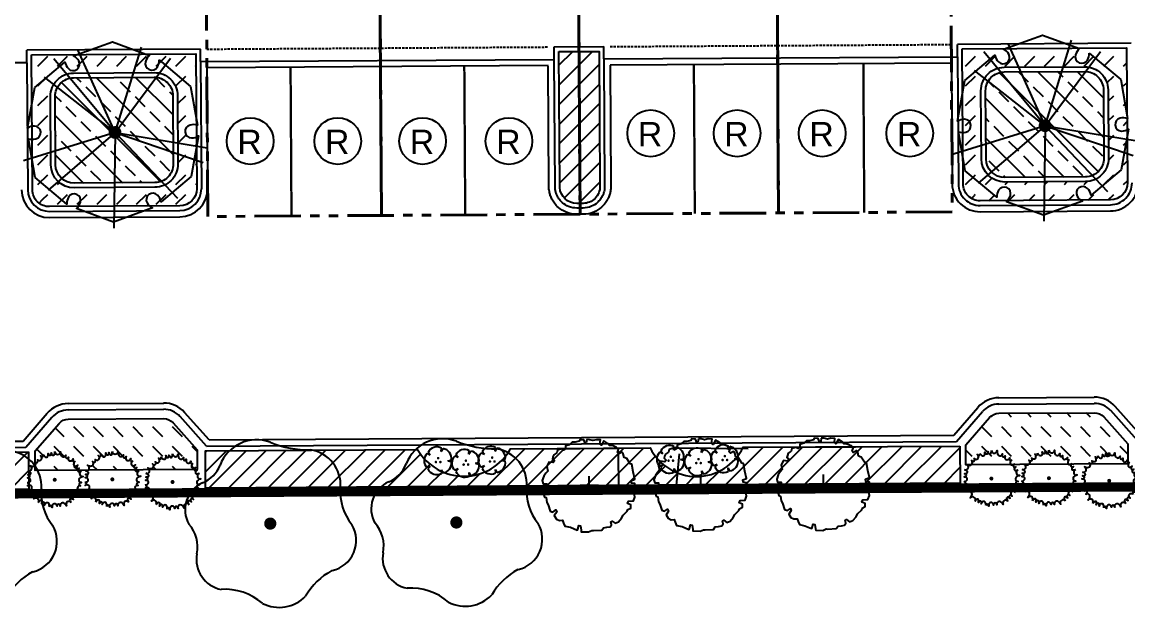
# Model space of a CAD drawing. Header units: feet. Extents: x 919634 to 928945, y 707022 to 708026.
# Drawn here: x 920346.2 to 920465.1, y 707040.6 to 707104 of the extents above; entities that cross this region are included whole.
import ezdxf
from ezdxf.enums import TextEntityAlignment as Align

# ---------------------------------------------------------------- set-up
doc = ezdxf.new("R2010")
doc.units = ezdxf.units.FT
doc.header["$LTSCALE"] = 20
doc.header["$MEASUREMENT"] = 0
for name, pattern in [('PHANTOM2', [1.25, 0.625, -0.125, 0.125, -0.125, 0.125, -0.125]), ('Site Plan$0$HIDDEN2', [0.1875, 0.125, -0.0625]), ('Site Plan$0$PHANTOM2', [1.25, 0.625, -0.125, 0.125, -0.125, 0.125, -0.125])]:
    doc.linetypes.add(name, pattern=pattern)
doc.layers.add('-u-site-propline', color=7, linetype='PHANTOM2', true_color=0xd10000)
for name, color, linetype in [('-u-site-root barrier', 7, 'ZIGZAG'), ('-u-site-xref', 7, 'Continuous'), ('L-002', 15, 'Continuous'), ('LK-SHRB-035M', 4, 'Continuous'), ('LK-SHRB-TRNK', 3, 'Continuous'), ('LK-TREE-013M', 6, 'Continuous'), ('LK-TREE-025M', 2, 'Continuous'), ('LK-TREE-035M', 123, 'Continuous'), ('LK-TREE-050M', 2, 'Continuous'), ('LK-TREE-TRNK', 32, 'Continuous'), ('LP-PATT-GRND', 251, 'Continuous'), ('LP-PATT-SHAR', 4, 'Continuous'), ('LP-SHAR-BRDR-CONT', 123, 'Continuous'), ('LP-SHRB', 7, 'Continuous'), ('LP-TREE', 15, 'Continuous'), ('Site Plan$0$-u-site-parking_overhang', 252, 'Site Plan$0$HIDDEN2'), ('Site Plan$0$SP-PARKING DESIGNATION', 254, 'Continuous')]:
    doc.layers.add(name, color=color, linetype=linetype)
for name, color, linetype, lineweight in [('Site Plan$0$SP-CURB', 3, 'Continuous', 25), ('Site Plan$0$SP-LOT LINES', 252, 'Site Plan$0$PHANTOM2', 40), ('Site Plan$0$SP-PARKING-STRIPE', 252, 'Continuous', 25), ('Site Plan$0$SP-SIDEWALK', 2, 'Continuous', 25)]:
    doc.layers.add(name, color=color, linetype=linetype, lineweight=lineweight)
doc.layers.get('-u-site-xref').off()
doc.styles.add('Site Plan$0$ARIAL', font='arial.ttf')
doc.linetypes.add('ZIGZAG', pattern='A,0.0001,-0.2,[131,ltypeshp.shx,S=0.2,R=0,X=-0.2,Y=0],-0.4,[131,ltypeshp.shx,S=0.2,R=180,X=0.2,Y=0],-0.2', length=0.8001)
pattern_1 = [(135, (920825.9097, 707057.3282), (-2.1213203, 2e-16), [1.5, -1.5])]
pattern_2 = [(45, (920114.4667, 707052.4105), (-1.06066, 1.06066), [])]
pattern_3 = [(45, (920725.5137, 707086.552), (0, 2.1213203), [1.5, -1.5])]
pattern_4 = [(135, (920728.042, 707089.0687), (-2.12132, -2.12132), []), (135, (920728.042, 707091.19), (-2.12132, -2.12132), [1.5, -0.75])]

# ---------------------------------------------------------------- blocks, each defined once
blk = doc.blocks.new('Site Plan')
at = {"layer": 'Site Plan$0$-u-site-parking_overhang', "ltscale": 0.1, "extrusion": (1.16656e-06, -0.0001861, 1)}
for p, q in [((920366.07, 707101.11, 0.01), (920402.74, 707101.34, 0.01)), ((920409.41, 707101.38, 0.01), (920446.07, 707101.61, 0.01))]:
    blk.add_line(p, q, dxfattribs=at)
at = {"layer": 'Site Plan$0$SP-CURB'}
for p, q in [((920346.75, 707099.65), (920308.75, 707099.42)), ((920346.75, 707099.65), (920346.84, 707085.99)), ((920365.41, 707099.77), (920403.42, 707100.01)), ((920365.41, 707099.77), (920365.5, 707086.1)), ((920408.75, 707100.05), (920446.75, 707100.28)), ((920446.09, 707099.61), (920409.42, 707099.38)), ((920446.09, 707099.61), (920446.17, 707086.61)), ((920446.75, 707100.28), (920446.84, 707086.61)), ((920402.75, 707099.34), (920366.09, 707099.11)), ((920366.09, 707099.11), (920366.17, 707086.11)), ((920449.18, 707084.3), (920463.18, 707084.39)), ((920349.18, 707083.67), (920363.18, 707083.76)), ((920349.19, 707083), (920363.19, 707083.09)), ((920449.19, 707083.63), (920463.19, 707083.72)), ((920351.18, 707063.01), (920361.45, 707063.08)), ((920451.18, 707063.64), (920461.44, 707063.71)), ((920451.18, 707062.97), (920461.45, 707063.04)), ((920346.34, 707058.99), (920348.94, 707061.98)), ((920351.19, 707062.34), (920361.45, 707062.41)), ((920366.04, 707058.45), (920363.21, 707061.63)), ((920366.34, 707059.12), (920363.7, 707062.07)), ((920446.34, 707059.62), (920448.93, 707062.61)), ((920446.64, 707058.95), (920449.43, 707062.17)), ((920466.04, 707059.07), (920463.21, 707062.26)), ((920466.34, 707059.74), (920463.7, 707062.7)), ((920346.64, 707058.32), (920349.44, 707061.55)), ((920366.34, 707059.12), (920446.34, 707059.62)), ((920111.96, 707057.52), (920346.34, 707058.99)), ((920231.53, 707057.6), (920346.64, 707058.32)), ((920366.04, 707058.45), (920446.64, 707058.95))]:
    blk.add_line(p, q, dxfattribs=at)
at = {"layer": 'Site Plan$0$SP-CURB', "flags": 128}
for points in [[(920408.75, 707100.05), (920408.83, 707086.38, -0.022805), (920408.82, 707086.16, -0.021821), (920408.8, 707085.96, -0.034751), (920408.72, 707085.65, -0.036571), (920408.59, 707085.33, -0.043988), (920408.38, 707084.98, -0.052185), (920408.05, 707084.62, -0.082496), (920407.41, 707084.22, -0.098699), (920406.52, 707084.03), (920406.52, 707084.03), (920405.85, 707084.03, -0.098698), (920404.96, 707084.2, -0.082496), (920404.3, 707084.6, -0.052185), (920403.97, 707084.95, -0.043988), (920403.76, 707085.3, -0.036571), (920403.63, 707085.62, -0.034754), (920403.54, 707085.93, -0.021818), (920403.52, 707086.13, -0.022806), (920403.51, 707086.34), (920403.42, 707100.01)], [(920409.42, 707099.38), (920409.5, 707086.38, -0.022805), (920409.49, 707086.11, -0.021821), (920409.46, 707085.85, -0.034751), (920409.36, 707085.44, -0.036571), (920409.19, 707085.04, -0.043988), (920408.92, 707084.59, -0.052185), (920408.5, 707084.12, -0.082496), (920407.67, 707083.6, -0.098699), (920406.52, 707083.36, -0.000038), (920406.52, 707083.36), (920405.85, 707083.36, -0.098698), (920404.7, 707083.58, -0.082496), (920403.86, 707084.09, -0.052185), (920403.44, 707084.55, -0.043988), (920403.16, 707085, -0.036571), (920402.99, 707085.4, -0.034754), (920402.89, 707085.81, -0.021818), (920402.85, 707086.07, -0.022806), (920402.84, 707086.34), (920402.75, 707099.33)]]:
    blk.add_lwpolyline(points, format="xyb", dxfattribs=at)
at = {"layer": 'Site Plan$0$SP-CURB'}
for centre, radius, start, end in [((920449.17, 707086.63), 3, 180.3592, 270.3592), ((920449.17, 707086.63), 2.33, 180.3592, 270.3592), ((920463.17, 707086.72), 2.33, 270.3592, 0.3592), ((920463.17, 707086.72), 3, 270.3592, 0.3592), ((920351.2, 707060.01), 3, 90.3592, 139.0178), ((920361.46, 707060.08), 3, 41.6987, 90.3592), ((920451.2, 707060.64), 3, 90.3592, 139.0178), ((920451.2, 707060.64), 2.33, 90.3592, 139.0178), ((920461.46, 707060.71), 3, 41.6987, 90.3592), ((920461.46, 707060.71), 2.33, 41.6987, 90.3592), ((920351.2, 707060.01), 2.33, 90.3592, 139.0178), ((920361.46, 707060.08), 2.33, 41.6987, 90.3592)]:
    blk.add_arc(centre, radius, start, end, dxfattribs=at)
for centre, major_axis, start_param, end_param in [((920349.17, 707086), (3, 0.02), 3.141593, 4.712389), ((920349.17, 707086), (2.33, 0.01), 3.141593, 4.712389), ((920363.17, 707086.09), (2.33, 0.01), 4.712389, 6.283185), ((920363.17, 707086.09), (3, 0.02), 4.712389, 6.283185)]:
    blk.add_ellipse(centre, major_axis=major_axis, ratio=1, start_param=start_param, end_param=end_param, dxfattribs=at)
at = {"layer": 'Site Plan$0$SP-LOT LINES', "ltscale": 0.4, "extrusion": (1.16656e-06, -0.0001861, 1)}
for p, q in [((920405.62, 707173.37, 0.02), (920406.19, 707083.37)), ((920406.19, 707083.37), (920405.62, 707173.37, 0.02)), ((920426.96, 707173.5, 0.02), (920427.52, 707083.5)), ((920427.52, 707083.5), (920426.96, 707173.5, 0.02)), ((920445.62, 707173.62, 0.02), (920446.19, 707083.62)), ((920366.19, 707083.12), (920365.62, 707173.12, 0.02)), ((920384.29, 707173.23, 0.02), (920384.85, 707083.23)), ((920384.85, 707083.23), (920384.29, 707173.23, 0.02)), ((920446.19, 707083.62), (920366.19, 707083.12))]:
    blk.add_line(p, q, dxfattribs=at)
at = {"layer": 'Site Plan$0$SP-PARKING DESIGNATION'}
for centre in [(920370.74, 707091.23), (920380.15, 707091.23), (920389.27, 707091.23), (920398.55, 707091.23), (920413.78, 707092.06), (920423.06, 707092.06), (920432.21, 707092.06), (920441.62, 707092.06)]:
    blk.add_circle(centre, 2.51, dxfattribs=at)
at = {"layer": 'Site Plan$0$SP-PARKING-STRIPE', "const_width": 0.25}
for points in [[(920427.52, 707083.49), (920427.42, 707099.49)], [(920436.73, 707083.55), (920436.63, 707099.55)], [(920375.18, 707083.16), (920375.08, 707099.16)], [(920384.85, 707083.23), (920384.75, 707099.23)], [(920393.85, 707083.28), (920393.75, 707099.28)], [(920418.52, 707083.44), (920418.42, 707099.44)]]:
    blk.add_lwpolyline(points, dxfattribs=at)
at = {"layer": 'Site Plan$0$SP-SIDEWALK'}
for p, q in [((920365.41, 707101.12), (920346.75, 707101)), ((920346.75, 707099.66), (920346.75, 707101)), ((920365.41, 707099.77), (920365.41, 707101.12)), ((920403.41, 707101.34), (920408.74, 707101.38)), ((920403.42, 707100.01), (920403.41, 707101.34)), ((920408.75, 707100.05), (920408.74, 707101.38)), ((920465.4, 707101.74), (920446.74, 707101.62)), ((920446.75, 707100.28), (920446.74, 707101.62))]:
    blk.add_line(p, q, dxfattribs=at)
at = {"layer": 'Site Plan$0$SP-PARKING DESIGNATION', "style": 'Site Plan$0$ARIAL'}
for p in [(920413.71, 707090.68, 0), (920422.99, 707090.68, 0), (920432.14, 707090.68, 0), (920441.55, 707090.68, 0), (920370.67, 707089.85, 0), (920380.09, 707089.85, 0), (920389.2, 707089.85, 0), (920398.49, 707089.85, 0)]:
    blk.add_text('R', height=2.6, dxfattribs=at).set_placement(p, align=Align.CENTER)
blk = doc.blocks.new('TREE-DCID-109')
at = {"layer": 'LK-TREE-013M'}
for q in [(-0.2167, 0.4824), (-0.3601, 0.4331), (0.5178, -0.1757), (0.5412, -0.0897)]:
    blk.add_line((0, 0), q, dxfattribs=at)
at = {"layer": 'LK-TREE-025M'}
for q in [(0.3255, 0.4361), (-0.538, -0.1671), (-0.3929, -0.3378)]:
    blk.add_line((0, 0), q, dxfattribs=at)
at = {"layer": 'LK-TREE-035M'}
for q in [(0.1554, 0.5017), (-0.4146, 0.324), (-0.0073, -0.5611), (0.3673, -0.3859)]:
    blk.add_line((0, 0), q, dxfattribs=at)
at = {"layer": 'LK-TREE-050M'}
blk.add_lwpolyline([(0.2585, 0.4269), (0.4439, 0.2704), (0.4843, 0.0427, 0.127189), (0.4404, 0.0438, 0.875318), (0.449, -0.0318, 0.149076), (0.4901, -0.0195), (0.4473, -0.2584), (0.2703, -0.4072, 0.127189), (0.2492, -0.3686, 0.875318), (0.1881, -0.4139, 0.149076), (0.2192, -0.4433), (-0.009, -0.5257), (-0.2264, -0.4468, 0.127189), (-0.2035, -0.4093, 0.875318), (-0.2732, -0.379, 0.149076), (-0.2831, -0.4206), (-0.4686, -0.2642), (-0.509, -0.0365, 0.127189), (-0.4651, -0.0376, 0.875318), (-0.4737, 0.038, 0.149076), (-0.5147, 0.0258), (-0.4719, 0.2646), (-0.2949, 0.4134, 0.127189), (-0.2739, 0.3749, 0.875318), (-0.2128, 0.4201, 0.149076), (-0.2439, 0.4495), (-0.0157, 0.5319), (0.2017, 0.453, 0.127189), (0.1788, 0.4155, 0.875318), (0.2486, 0.3852, 0.149076)], format="xyb", close=True, dxfattribs=at)
at = {"layer": 'LK-TREE-TRNK', "const_width": 0.0375}
blk.add_lwpolyline([(-0.0188, 0, 1), (0.0188, 0, 1)], format="xyb", close=True, dxfattribs=at)
blk = doc.blocks.new('TREE-SIMP-125')
at = {"layer": 'LK-TREE-050M'}
blk.add_lwpolyline([(-0.025, 0.499), (-0.032, 0.461), (-0.043, 0.459), (-0.058, 0.494), (-0.102, 0.497), (-0.111, 0.479), (-0.154, 0.47), (-0.187, 0.47), (-0.216, 0.442), (-0.26, 0.429), (-0.26, 0.398), (-0.279, 0.383), (-0.301, 0.396), (-0.345, 0.383), (-0.352, 0.354), (-0.387, 0.332), (-0.395, 0.31), (-0.4, 0.286), (-0.378, 0.267), (-0.393, 0.247), (-0.439, 0.253), (-0.461, 0.205), (-0.452, 0.155), (-0.474, 0.131), (-0.494, 0.098), (-0.511, 0.052), (-0.501, 0.017), (-0.463, 0.017), (-0.459, -0.014), (-0.501, -0.02), (-0.509, -0.047), (-0.487, -0.128), (-0.47, -0.134), (-0.463, -0.187), (-0.448, -0.213), (-0.426, -0.281), (-0.395, -0.292), (-0.362, -0.268), (-0.352, -0.292), (-0.38, -0.331), (-0.358, -0.368), (-0.323, -0.384), (-0.29, -0.382), (-0.279, -0.412), (-0.264, -0.445), (-0.203, -0.458), (-0.132, -0.489), (-0.124, -0.478), (-0.113, -0.439), (-0.095, -0.443), (-0.089, -0.491), (-0.086, -0.506), (-0.008, -0.509), (0.028, -0.493), (0.047, -0.495), (0.137, -0.489), (0.157, -0.463), (0.194, -0.458), (0.227, -0.452), (0.244, -0.43), (0.236, -0.399), (0.249, -0.39), (0.284, -0.414), (0.319, -0.399), (0.354, -0.36), (0.369, -0.327), (0.415, -0.283), (0.42, -0.266), (0.453, -0.248), (0.453, -0.215), (0.418, -0.2), (0.428, -0.174), (0.483, -0.171), (0.499, -0.128), (0.49, -0.077), (0.512, -0.053), (0.501, -0.025), (0.499, 0.019), (0.461, 0.024), (0.457, 0.05), (0.499, 0.067), (0.481, 0.146), (0.466, 0.229), (0.446, 0.234), (0.409, 0.291), (0.382, 0.302), (0.372, 0.341), (0.356, 0.361), (0.323, 0.341), (0.31, 0.356), (0.321, 0.389), (0.299, 0.413), (0.255, 0.433), (0.22, 0.435), (0.203, 0.457), (0.161, 0.483), (0.133, 0.437), (0.117, 0.451), (0.124, 0.494), (0.078, 0.497), (0.041, 0.488), (0.003, 0.497)], close=True, dxfattribs=at)
at = {"layer": 'LK-TREE-TRNK'}
for p, q in [((-0.1, 0), (0.1, 0)), ((0, -0.1), (0, 0.1))]:
    blk.add_line(p, q, dxfattribs=at)
blk = doc.blocks.new('TREE-SIMP-050')
at = {"layer": 'LK-TREE-050M'}
for points in [[(-0.506, 0.165, 0.92387), (-0.472, 0.268, 0.068201), (-0.415, 0.254, 0.418161), (-0.359, 0.305, 0.237434), (-0.38, 0.344, 0.084258), (-0.357, 0.33, 0.532572), (-0.318, 0.359, 0.225968), (-0.33, 0.382, 0.121249), (-0.292, 0.366, 0.454143), (-0.246, 0.408, 0.210611), (-0.268, 0.456, 0.143881), (-0.238, 0.439, 0.352237), (-0.217, 0.456, 0.123809), (-0.218, 0.478)], [(-0.217, 0.477, 0.231941), (-0.168, 0.432, 0.403646), (-0.125, 0.46, 0.128377), (-0.127, 0.503, 0.200456), (-0.111, 0.476, 0.512109), (-0.068, 0.483, 0.244908), (-0.069, 0.514, 0.019838), (-0.05, 0.478, 0.649211), (-0.006, 0.487, 0.098861), (0, 0.536)], [(0, 0.532, 0.92387), (0.109, 0.532, 0.068201), (0.114, 0.473, 0.418161), (0.179, 0.435, 0.237434), (0.21, 0.468, 0.084258), (0.203, 0.442, 0.532572), (0.243, 0.413, 0.225968), (0.262, 0.433, 0.121249), (0.257, 0.391, 0.454143), (0.312, 0.36, 0.210611), (0.351, 0.396, 0.143881), (0.344, 0.362, 0.352237), (0.367, 0.347, 0.123809), (0.387, 0.355)], [(0.387, 0.354, 0.231941), (0.359, 0.293, 0.403646), (0.399, 0.261, 0.128377), (0.439, 0.276, 0.200456), (0.418, 0.253, 0.512109), (0.439, 0.214, 0.244908), (0.468, 0.224, 0.019838), (0.439, 0.195, 0.649211), (0.461, 0.156, 0.098861), (0.51, 0.166)], [(-0.521, -0.059, 0.231941), (-0.463, -0.026, 0.403646), (-0.476, 0.023, 0.128377), (-0.518, 0.035, 0.200456), (-0.487, 0.041, 0.512109), (-0.481, 0.084, 0.244908), (-0.51, 0.093, 0.019838), (-0.47, 0.1, 0.649211), (-0.465, 0.144, 0.098861), (-0.51, 0.166)], [(0.506, 0.165, 0.92387), (0.54, 0.061, 0.068201), (0.485, 0.038, 0.418161), (0.469, -0.036, 0.237434), (0.51, -0.055, 0.084258), (0.483, -0.057, 0.532572), (0.468, -0.103, 0.225968), (0.492, -0.115, 0.121249), (0.451, -0.124, 0.454143), (0.439, -0.186, 0.210611), (0.485, -0.211, 0.143881), (0.451, -0.215, 0.352237), (0.443, -0.241, 0.123809), (0.457, -0.259)], [(-0.313, -0.431, 0.92387), (-0.401, -0.366, 0.068201), (-0.37, -0.316, 0.418161), (-0.401, -0.247, 0.237434), (-0.445, -0.255, 0.084258), (-0.424, -0.238, 0.532572), (-0.439, -0.192, 0.225968), (-0.466, -0.196, 0.121249), (-0.438, -0.165, 0.454143), (-0.464, -0.108, 0.210611), (-0.517, -0.114, 0.143881), (-0.491, -0.091, 0.352237), (-0.501, -0.065, 0.123809), (-0.522, -0.059)], [(-0.105, -0.514, 0.231941), (-0.118, -0.448, 0.403646), (-0.169, -0.445, 0.128377), (-0.193, -0.481, 0.200456), (-0.189, -0.45, 0.512109), (-0.229, -0.431, 0.244908), (-0.247, -0.457, 0.019838), (-0.24, -0.416, 0.649211), (-0.281, -0.398, 0.098861), (-0.315, -0.434)], [(0.313, -0.431, 0.92387), (0.224, -0.495, 0.068201), (0.186, -0.449, 0.418161), (0.111, -0.457, 0.237434), (0.106, -0.502, 0.084258), (0.095, -0.477, 0.532572), (0.047, -0.477, 0.225968), (0.043, -0.504, 0.121249), (0.021, -0.467, 0.454143), (-0.041, -0.475, 0.210611), (-0.051, -0.527, 0.143881), (-0.065, -0.495, 0.352237), (-0.093, -0.496, 0.123809), (-0.105, -0.514)], [(0.456, -0.258, 0.231941), (0.39, -0.251, 0.403646), (0.371, -0.298, 0.128377), (0.398, -0.332, 0.200456), (0.37, -0.319, 0.512109), (0.339, -0.351, 0.244908), (0.358, -0.376, 0.019838), (0.321, -0.357, 0.649211), (0.291, -0.39, 0.098861), (0.315, -0.434)]]:
    blk.add_lwpolyline(points, format="xyb", dxfattribs=at)
at = {"layer": 'LK-TREE-TRNK', "const_width": 0.0375}
blk.add_lwpolyline([(-0.019, 0, 1), (0.019, 0, 1)], format="xyb", close=True, dxfattribs=at)
blk = doc.blocks.new('TREE-SIMP-005')
at = {"layer": 'LK-TREE-050M'}
for centre, radius, start, end in [((-0.0838, 0.274), 0.241, 69.6603, 159.11367), ((0.2415, 1.0962), 0.6433, 247.94847, 270.59102), ((0.2136, 0.2365), 0.2192, 356.10895, 80.92588), ((-0.4875, 0.4275), 0.1909, 291.99613, 339.28657), ((-0.3443, 0.0855), 0.1799, 113.50905, 209.60041), ((0.7466, 0.1943), 0.3156, 175.0254, 219.35582), ((-0.6576, -0.1441), 0.2109, 348.57735, 41.88863), ((0.3365, -0.1024), 0.1921, 283.27009, 30.18651), ((-0.265, -0.2198), 0.189, 169.64367, 258.51007), ((0.5862, -0.6645), 0.4289, 119.01302, 149.31787), ((-0.2766, -0.7487), 0.3447, 48.53129, 94.34145), ((0.0544, -0.29), 0.2253, 242.86103, 316.30189)]:
    blk.add_arc(centre, radius, start, end, dxfattribs=at)
at = {"layer": 'LK-TREE-TRNK', "const_width": 0.0375}
blk.add_lwpolyline([(-0.0188, 0, 1), (0.0187, 0, 1)], format="xyb", close=True, dxfattribs=at)
blk = doc.blocks.new('SHRUB-LRG-421')
at = {"layer": 'LK-SHRB-035M'}
for p, q in [((0.107, 0.327), (0.123, 0.452)), ((0.107, 0.327), (0.177, 0.438)), ((-0.285, 0.2), (-0.399, 0.253)), ((-0.285, 0.2), (-0.368, 0.3)), ((0.349, -0.006), (0.473, 0.018)), ((-0.285, -0.212), (-0.406, -0.26)), ((-0.285, -0.212), (-0.371, -0.304)), ((0.107, -0.339), (0.168, -0.449)), ((0.107, -0.339), (0.116, -0.469)), ((0.349, -0.006), (0.476, -0.038))]:
    blk.add_line(p, q, dxfattribs=at)
for centre, start, end in [((-0.05, 0.141), 60.9041, 153.4676), ((0.124, 0.086), 348.9041, 81.4676), ((-0.157, -0.007), 132.9041, 225.4676), ((-0.048, -0.154), 204.9041, 297.4676), ((0.125, -0.096), 276.9041, 9.4676)]:
    blk.add_arc(centre, 0.355, start, end, dxfattribs=at)
at = {"layer": 'LK-SHRB-TRNK', "const_width": 0.0469}
for points in [[(-0.024, 0.089, 1), (0.023, 0.089, 1)], [(-0.106, -0.053, 1), (-0.059, -0.053, 1)], [(0.058, -0.053, 1), (0.105, -0.053, 1)]]:
    blk.add_lwpolyline(points, format="xyb", close=True, dxfattribs=at)

msp = doc.modelspace()

# ---------------------------------------------------------------- block references
at = {"layer": '-u-site-xref'}
msp.add_blockref('Site Plan', (0, 0), dxfattribs=at)

# ---------------------------------------------------------------- next in the draw order: hatches: boundary and pattern name
at = {"layer": 'LP-PATT-GRND'}
h = msp.add_hatch(dxfattribs=at)
h.set_pattern_fill('ANSI31', color=256, scale=12)
h.set_pattern_definition([(45, (920403.9144, 707084.5271), (-1.06066, 1.06066), [])])
edge = h.paths.add_edge_path()
edge.add_line((920403.91, 707100.85), (920408.24, 707100.87))
edge.add_line((920408.24, 707100.87), (920408.33, 707086.37))
edge.add_arc((920406.5, 707086.36), 1.83, -89.6409, 0.3591, ccw=False)
edge.add_line((920406.51, 707084.53), (920405.85, 707084.53))
edge.add_arc((920405.84, 707086.36), 1.83, 183.3064, 270.3592, ccw=False)
edge.add_line((920404.01, 707086.25), (920403.91, 707100.85))
h = msp.add_hatch(dxfattribs=at)
h.set_pattern_fill('DASH', color=256, scale=12, angle=45)
h.set_pattern_definition(pattern_3)
edge = h.paths.add_edge_path()
edge.add_line((920447.25, 707101.13), (920464.91, 707101.24))
edge.add_line((920464.91, 707101.24), (920465, 707086.74))
edge.add_arc((920463.17, 707086.73), 1.83, -89.6402, 0.3592, ccw=False)
edge.add_line((920463.18, 707084.9), (920449.18, 707084.81))
edge.add_arc((920449.17, 707086.64), 1.83, 180.3592, 270.3592, ccw=False)
edge.add_line((920447.34, 707086.63), (920447.25, 707101.13))
edge = h.paths.add_edge_path(flags=16)
edge.add_line((920451.76, 707099.16), (920460.42, 707099.21))
edge.add_arc((920460.43, 707096.71), 2.5, 0.3592, 90.3592, ccw=False)
edge.add_line((920462.93, 707096.73), (920462.98, 707089.39))
edge.add_arc((920460.48, 707089.38), 2.5, -89.6408, 0.3592, ccw=False)
edge.add_line((920460.5, 707086.88), (920451.84, 707086.82))
edge.add_arc((920451.82, 707089.32), 2.5, 180.3592, 270.3592, ccw=False)
edge.add_line((920449.32, 707089.31), (920449.27, 707096.64))
edge.add_arc((920451.77, 707096.66), 2.5, 90.3592, 180.3592, ccw=False)
h = msp.add_hatch(dxfattribs=at)
h.set_pattern_fill('DASH', color=256, scale=12, angle=45)
h.set_pattern_definition(pattern_3)
edge = h.paths.add_edge_path()
edge.add_line((920347.25, 707100.5), (920364.91, 707100.61))
edge.add_line((920364.91, 707100.61), (920365, 707086.11))
edge.add_arc((920363.17, 707086.1), 1.83, -89.6402, 0.3592, ccw=False)
edge.add_line((920363.18, 707084.27), (920349.18, 707084.18))
edge.add_arc((920349.17, 707086.01), 1.83, 180.3592, 270.3592, ccw=False)
edge.add_line((920347.34, 707086), (920347.25, 707100.5))
edge = h.paths.add_edge_path(flags=16)
edge.add_line((920351.76, 707098.53), (920360.42, 707098.59))
edge.add_arc((920360.44, 707096.09), 2.5, 0.3592, 90.3592, ccw=False)
edge.add_line((920362.94, 707096.1), (920362.98, 707088.77))
edge.add_arc((920360.48, 707088.76), 2.5, -89.6408, 0.3592, ccw=False)
edge.add_line((920360.5, 707086.26), (920351.84, 707086.2))
edge.add_arc((920351.82, 707088.7), 2.5, 180.3592, 270.3592, ccw=False)
edge.add_line((920349.32, 707088.69), (920349.28, 707096.02))
edge.add_arc((920351.78, 707096.03), 2.5, 90.3592, 180.3592, ccw=False)
at = {"layer": 'LP-PATT-SHAR'}
h = msp.add_hatch(dxfattribs=at)
h.set_pattern_fill('ANSI33', color=256, scale=12, angle=90)
h.set_pattern_definition(pattern_4)
edge = h.paths.add_edge_path()
edge.add_line((920451.76, 707098.66), (920460.42, 707098.71))
edge.add_arc((920460.43, 707096.71), 2, 0.3592, 90.3592, ccw=False)
edge.add_line((920462.43, 707096.72), (920462.48, 707089.39))
edge.add_arc((920460.48, 707089.38), 2, -89.6408, 0.3592, ccw=False)
edge.add_line((920460.49, 707087.38), (920451.83, 707087.32))
edge.add_arc((920451.82, 707089.32), 2, 180.3592, 270.3592, ccw=False)
edge.add_line((920449.82, 707089.31), (920449.77, 707096.64))
edge.add_arc((920451.77, 707096.66), 2, 90.3592, 180.3592, ccw=False)
h = msp.add_hatch(dxfattribs=at)
h.set_pattern_fill('ANSI33', color=256, scale=12, angle=90)
h.set_pattern_definition(pattern_4)
edge = h.paths.add_edge_path()
edge.add_line((920351.76, 707098.03), (920360.42, 707098.09))
edge.add_arc((920360.44, 707096.09), 2, 0.3592, 90.3592, ccw=False)
edge.add_line((920362.44, 707096.1), (920362.48, 707088.77))
edge.add_arc((920360.48, 707088.76), 2, -89.6408, 0.3592, ccw=False)
edge.add_line((920360.5, 707086.76), (920351.84, 707086.7))
edge.add_arc((920351.82, 707088.7), 2, 180.3592, 270.3592, ccw=False)
edge.add_line((920349.82, 707088.69), (920349.78, 707096.02))
edge.add_arc((920351.78, 707096.03), 2, 90.3592, 180.3592, ccw=False)
h = msp.add_hatch(dxfattribs=at)
h.set_pattern_fill('DASH', color=256, scale=12, angle=135)
h.set_pattern_definition(pattern_1)
edge = h.paths.add_edge_path()
edge.add_line((920447.65, 707058.57), (920450.2, 707061.51))
edge.add_arc((920451.21, 707060.64), 1.33, 90.3592, 139.0178, ccw=False)
edge.add_line((920451.2, 707061.97), (920461.45, 707062.03))
edge.add_arc((920461.46, 707060.69), 1.33, 41.7062, 90.3776, ccw=False)
edge.add_line((920462.46, 707061.58), (920465.04, 707058.68))
edge.add_line((920465.04, 707058.68), (920465.06, 707056.56))
edge.add_line((920465.06, 707056.56), (920447.65, 707056.45))
edge.add_line((920447.65, 707056.45), (920447.65, 707058.57))
h = msp.add_hatch(dxfattribs=at)
h.set_pattern_fill('DASH', color=256, scale=12, angle=135)
h.set_pattern_definition(pattern_1)
edge = h.paths.add_edge_path()
edge.add_line((920347.65, 707057.94), (920350.21, 707060.89))
edge.add_arc((920351.21, 707060.01), 1.33, 90.3592, 139.0178, ccw=False)
edge.add_line((920351.2, 707061.34), (920361.46, 707061.4))
edge.add_arc((920361.47, 707060.07), 1.33, 41.7062, 90.3776, ccw=False)
edge.add_line((920362.46, 707060.95), (920365.04, 707058.05))
edge.add_line((920365.04, 707058.05), (920365.06, 707055.93))
edge.add_line((920365.06, 707055.93), (920347.65, 707055.82))
edge.add_line((920347.65, 707055.82), (920347.65, 707057.94))
h = msp.add_hatch(dxfattribs=at)
h.set_pattern_fill('ANSI31', color=256, scale=12)
h.set_pattern_definition(pattern_2)
edge = h.paths.add_edge_path()
edge.add_line((920446.99, 707058.45), (920447.02, 707054.45))
edge.add_line((920447.02, 707054.45), (920365.94, 707053.94))
edge.add_line((920365.94, 707053.94), (920365.94, 707057.94))
edge.add_line((920365.94, 707057.94), (920388.72, 707058.09))
edge.add_arc((920393.71, 707060.95), 5.74, 209.861, 330.9245)
edge.add_line((920398.72, 707058.16), (920413.72, 707058.25))
edge.add_arc((920418.71, 707060.75), 5.58, 206.6901, 334.1319)
edge.add_line((920423.72, 707058.32), (920446.99, 707058.45))
h = msp.add_hatch(dxfattribs=at)
h.set_pattern_fill('ANSI31', color=256, scale=12)
h.set_pattern_definition(pattern_2)
edge = h.paths.add_edge_path()
edge.add_line((920346.92, 707057.83), (920346.95, 707053.83))
edge.add_line((920346.95, 707053.83), (920232.68, 707053.11))
edge.add_line((920232.68, 707053.11), (920232.66, 707057.11))
edge.add_line((920232.66, 707057.11), (920259.79, 707057.26))
edge.add_arc((920264.77, 707059.84), 5.61, 207.3479, 333.6058)
edge.add_line((920269.79, 707057.35), (920284.79, 707057.43))
edge.add_arc((920289.77, 707060.05), 5.63, 207.688, 333.0975)
edge.add_line((920294.79, 707057.5), (920309.79, 707057.6))
edge.add_arc((920314.77, 707060.26), 5.65, 208.0814, 332.6201)
edge.add_line((920319.79, 707057.66), (920346.92, 707057.83))

# ---------------------------------------------------------------- next in the draw order: linework, layer by layer
at = {"layer": '-u-site-propline', "const_width": 1}
msp.add_lwpolyline([(920947, 707545.92), (920946.2, 707600.83), (920548.47, 707598.25), (920114.58, 707595.42), (920115.1, 707522.9), (920102.97, 707404.75), (920105.54, 707051.81), (920991.7, 707057.37), (920991.47, 707093.13), (921085.44, 707093.8), (921082.2, 707546.78)], close=True, dxfattribs=at)
at = {"layer": '-u-site-root barrier', "ltscale": 0.1}
for points in [[(920402.23, 707058.17), (920410.22, 707058.22)], [(920424.27, 707058.17), (920416.28, 707058.22)], [(920427.8, 707058.33), (920435.79, 707058.38)]]:
    msp.add_lwpolyline(points, dxfattribs=at)
at = {"layer": '-u-site-root barrier', "ltscale": 0.1, "elevation": 0}
for points in [[(920410.28, 707057.92), (920410.31, 707053.72)], [(920416.85, 707057.62), (920416.45, 707053.45)]]:
    msp.add_lwpolyline(points, dxfattribs=at)
at = {"layer": 'L-002'}
for points in [[(920403.91, 707100.85), (920408.24, 707100.87), (920408.33, 707086.37, -0.414214), (920406.51, 707084.53), (920405.85, 707084.53, -0.399227), (920404.01, 707086.25)], [(920447.25, 707101.13), (920464.91, 707101.24), (920465, 707086.74, -0.41421), (920463.18, 707084.9), (920449.18, 707084.81, -0.414214), (920447.34, 707086.63)], [(920347.25, 707100.5), (920364.91, 707100.61), (920365, 707086.11, -0.41421), (920363.18, 707084.27), (920349.18, 707084.18, -0.414214), (920347.34, 707086)], [(920351.76, 707098.53), (920360.42, 707098.59, -0.414214), (920362.94, 707096.1), (920362.98, 707088.77, -0.414214), (920360.5, 707086.26), (920351.84, 707086.2, -0.414213), (920349.32, 707088.69), (920349.28, 707096.02, -0.414214)], [(920451.76, 707099.16), (920460.42, 707099.21, -0.414214), (920462.93, 707096.73), (920462.98, 707089.39, -0.414214), (920460.5, 707086.88), (920451.84, 707086.82, -0.414213), (920449.32, 707089.31), (920449.27, 707096.64, -0.414214)]]:
    msp.add_lwpolyline(points, format="xyb", close=True, dxfattribs=at)
at = {"layer": 'LP-SHAR-BRDR-CONT'}
for points in [[(920451.76, 707098.66), (920460.42, 707098.71, -0.414214), (920462.43, 707096.72), (920462.48, 707089.39, -0.414214), (920460.49, 707087.38), (920451.83, 707087.32, -0.414213), (920449.82, 707089.31), (920449.77, 707096.64, -0.414214)], [(920351.76, 707098.03), (920360.42, 707098.09, -0.414214), (920362.44, 707096.1), (920362.48, 707088.77, -0.414214), (920360.5, 707086.76), (920351.84, 707086.7, -0.414213), (920349.82, 707088.69), (920349.78, 707096.02, -0.414214)], [(920446.99, 707058.45), (920447.02, 707054.45), (920365.94, 707053.94), (920365.94, 707057.94), (920388.72, 707058.09, 0.583554), (920398.72, 707058.16), (920413.72, 707058.25, 0.621488), (920423.72, 707058.32), (920446.99, 707058.45)], [(920346.92, 707057.83), (920346.95, 707053.83), (920232.68, 707053.11), (920232.66, 707057.11), (920259.79, 707057.26, 0.61435), (920269.79, 707057.35), (920284.79, 707057.43, 0.609262), (920294.79, 707057.5), (920309.79, 707057.6, 0.604064), (920319.79, 707057.66), (920346.92, 707057.83)]]:
    msp.add_lwpolyline(points, format="xyb", close=True, dxfattribs=at)
for points, elevation in [([(920447.65, 707058.57), (920450.2, 707061.51, -0.215562), (920451.2, 707061.97), (920461.45, 707062.03, -0.21562), (920462.46, 707061.58), (920465.04, 707058.68), (920465.06, 707056.56), (920447.65, 707056.45)], 0), ([(920347.65, 707057.94), (920350.21, 707060.89, -0.215562), (920351.2, 707061.34), (920361.46, 707061.4, -0.21562), (920362.46, 707060.95), (920365.04, 707058.05), (920365.06, 707055.93), (920347.65, 707055.82)], 0.01)]:
    msp.add_lwpolyline(points, format="xyb", close=True, dxfattribs=dict(at, elevation=elevation))

# ---------------------------------------------------------------- next in the draw order: block references
at = {"layer": 'LP-SHRB', "xscale": 2.960220199269134, "yscale": 2.960220199269134, "zscale": 2.960220199269134}
for p in [(920390.94, 707056.89), (920393.92, 707056.62), (920396.75, 707056.95), (920415.94, 707057.04), (920418.92, 707056.78), (920421.75, 707057.11)]:
    msp.add_blockref('SHRUB-LRG-421', p, dxfattribs=at)
at = {"layer": 'LP-TREE'}
for name, p, xscale, yscale, zscale in [('TREE-DCID-109', (920456.16, 707092.88), 18.29877919221403, 18.29877919221403, 18.29877919221403), ('TREE-DCID-109', (920356.22, 707092.15), 18.29877919221403, 18.29877919221403, 18.29877919221403), ('TREE-SIMP-005', (920340.75, 707050), 17.4705586228176, 17.4705586228176, 15.03416260495856), ('TREE-SIMP-005', (920372.9, 707050.12), 17.4705586228176, 17.4705586228176, 15.03416260495856), ('TREE-SIMP-005', (920392.9, 707050.24), 17.4705586228176, 17.4705586228176, 15.03416260495856), ('TREE-SIMP-125', (920419.17, 707054.32, 0), 9.856521844232574, 9.856521844232574, 9.855894546090255), ('TREE-SIMP-125', (920432.36, 707054.4, 0), 9.856521844232574, 9.856521844232574, 9.855894546090255), ('TREE-SIMP-125', (920407.17, 707054.24, 0), 9.856521844232574, 9.856521844232574, 9.855894546090255), ('TREE-SIMP-050', (920456.57, 707055, 0), 5.644272837357521, 5.644272837357521, 6.584984976917108), ('TREE-SIMP-050', (920349.74, 707054.83, 0), 5.644272837357521, 5.644272837357521, 6.584984976917108), ('TREE-SIMP-050', (920355.93, 707054.87, 0), 5.644272837357521, 5.644272837357521, 6.584984976917108), ('TREE-SIMP-050', (920362.4, 707054.59), 5.644272837357521, 5.644272837357521, 6.584984976917108), ('TREE-SIMP-050', (920450.39, 707054.96, 0), 5.644272837357521, 5.644272837357521, 6.584984976917108), ('TREE-SIMP-050', (920463.05, 707054.72), 5.644272837357521, 5.644272837357521, 6.584984976917108)]:
    msp.add_blockref(name, p, dxfattribs=dict(at, xscale=xscale, yscale=yscale, zscale=zscale))

doc.saveas('drawing.dxf')
